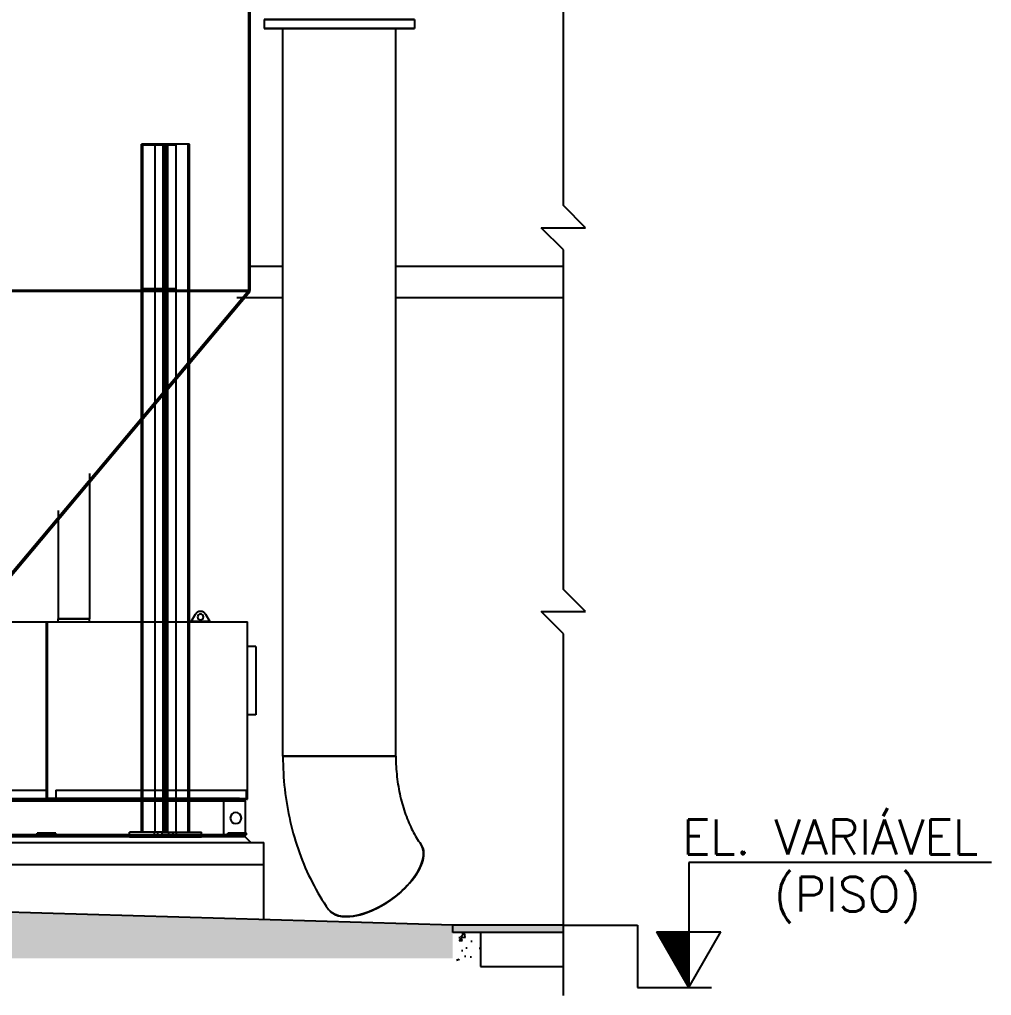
# Model space of a CAD drawing. Header units: metres. Extents: x 0 to 63075, y 0 to 44550.
# Drawn here: x 41815 to 47062, y 28698 to 33969 of the extents above; entities that cross this region are included whole.
import ezdxf
from ezdxf.enums import TextEntityAlignment as Align

# ---------------------------------------------------------------- set-up
doc = ezdxf.new("R2010")
doc.units = ezdxf.units.M
doc.header["$LTSCALE"] = 75
for name, color, linetype in [('GSB', 7, 'Continuous'), ('SDM', 7, 'Continuous'), ('SL1', 8, 'Continuous')]:
    doc.layers.add(name, color=color, linetype=linetype)
doc.styles.add('R100', font='simplex.shx', dxfattribs={"height": 2.5})

# ---------------------------------------------------------------- blocks, each defined once
blk = doc.blocks.new('A$Cf33ee68d')
at = {"layer": 'SL1'}
h = blk.add_hatch(dxfattribs=at)
h.set_pattern_fill('AR-CONC', color=256)
h.set_pattern_definition([(50, (-6589.63, -30229.21), (182.18467, -15.9391), [19.05, -209.55]), (355, (-6589.63, -30229.2), (-35.2434, 191.05685), [15.24, -167.6406]), (100.45144, (-6574.45, -30230.54), (146.94125, 175.11775), [16.19, -178.09024]), (46.1842, (-6589.63, -30178.4), (271.079, -42.0423), [28.575, -314.325]), (96.63556, (-6567.04, -30181.9), (237.4041, 247.4261), [24.285, -267.1356]), (351.18415, (-6589.63, -30178.4), (237.4041, 247.4261), [22.86, -251.4597]), (21, (-6564.23, -30191.11), (151.6144, -102.2652), [19.05, -209.55]), (326, (-6564.23, -30191.1), (61.802, 184.188), [15.24, -167.64]), (71.45144, (-6551.6, -30199.63), (213.4164, 81.9228), [16.19, -178.0899]), (37.5, (-6589.63, -30229.21), (3.0886, 84.55504), [0, -165.608, 0, -170.18, 0, -168.275]), (7.5, (-6589.63, -30229.21), (66.81966, 100.18057), [0, -97.028, 0, -161.798, 0, -64.135]), (327.5, (-6646.27, -30229.21), (135.5906, -5.72874), [0, -63.5, 0, -198.12, 0, -262.89]), (317.5, (-6671.67, -30229.21), (148.12918, 25.4265), [0, -82.55, 0, -131.572, 0, -186.69])])
edge = h.paths.add_edge_path()
edge.add_ellipse((15754.8, 1005.9), major_axis=(61.3, 57.6), ratio=0.241845, start_angle=14.4328, end_angle=97.044, ccw=False)
edge.add_ellipse((15754.8, 1005.9), major_axis=(61.3, 57.6), ratio=0.241845, start_angle=47.3372, end_angle=97.0505)
edge.add_ellipse((15754.8, 1005.9), major_axis=(61.3, 57.6), ratio=0.241845, start_angle=14.4328, end_angle=97.044, ccw=False)
edge.add_ellipse((15754.8, 1005.9), major_axis=(61.3, 57.6), ratio=0.241845, start_angle=47.3372, end_angle=97.0505)
edge.add_ellipse((15754.8, 1005.9), major_axis=(61.3, 57.6), ratio=0.241845, start_angle=14.4328, end_angle=97.044, ccw=False)
edge.add_ellipse((15754.8, 1005.9), major_axis=(61.3, 57.6), ratio=0.241845, start_angle=47.3372, end_angle=97.0505)
edge.add_ellipse((15754.8, 1005.9), major_axis=(61.3, 57.6), ratio=0.241845, start_angle=14.4328, end_angle=97.044, ccw=False)
edge.add_ellipse((15754.8, 1005.9), major_axis=(61.3, 57.6), ratio=0.241845, start_angle=47.3372, end_angle=97.0505)
edge.add_ellipse((15754.8, 1005.9), major_axis=(61.3, 57.6), ratio=0.241845, start_angle=14.4328, end_angle=47.3371, ccw=False)
edge.add_ellipse((15754.8, 1005.9), major_axis=(61.3, 57.6), ratio=0.241845, start_angle=14.4328, end_angle=97.044, ccw=False)
edge.add_ellipse((15754.8, 1005.9), major_axis=(61.3, 57.6), ratio=0.241845, start_angle=14.4328, end_angle=47.3371, ccw=False)
edge.add_ellipse((15754.8, 1005.9), major_axis=(61.3, 57.6), ratio=0.241845, start_angle=-69.7715, end_angle=14.4328, ccw=False)
edge.add_ellipse((15754.8, 1005.9), major_axis=(61.3, 57.6), ratio=0.241845, start_angle=14.4328, end_angle=47.3371, ccw=False)
edge.add_ellipse((15754.8, 1005.9), major_axis=(61.3, 57.6), ratio=0.241845, start_angle=-69.7715, end_angle=14.4328, ccw=False)
edge.add_ellipse((15754.8, 1005.9), major_axis=(61.3, 57.6), ratio=0.241845, start_angle=-69.7715, end_angle=14.4328, ccw=False)
edge.add_line((15789.1, 1011.9), (17620, 957.8))
edge.add_line((17620, 957.8), (17620, 694.3))
edge.add_line((17620, 694.3), (12999.4, 694.3))
edge.add_line((12999.4, 694.3), (12999.4, 1094.3))
edge.add_line((12999.4, 1094.3), (15614.6, 1017.1))
edge.add_line((15614.6, 1017.1), (15614.6, 1101.1))
edge.add_spline(control_points=[(15603.5, 1017.4), (15604.3, 1017.4), (15605.8, 1017.3), (15610.9, 1017.2), (15615, 1017.1), (15625.3, 1016.8), (15632.3, 1042.2), (15641.1, 1023.8), (15643.1, 1020), (15645.1, 1016.2)], knot_values=[1.601672, 1.601672, 1.601672, 1.601672, 1.727876, 1.727876, 1.884956, 1.884956, 2.042035, 2.042035, 2.083748, 2.083748, 2.083748, 2.083748], degree=3, periodic=0)
edge.add_line((15645.1, 1016.2), (15733.5, 1013.6))
edge.add_ellipse((15754.8, 1005.9), major_axis=(61.3, 57.6), ratio=0.241845, start_angle=47.3372, end_angle=97.0505, ccw=False)
h.paths.add_polyline_path([(20470.5, 694.3), (20470.5, 873.6), (20470.3, 873.6), (17620, 957.8), (17620, 694.3)])
h.paths.add_polyline_path([(20470.5, 833.6), (21067.8, 833.6), (21067.8, 873.6), (20470.5, 873.6)])
h = blk.add_hatch(dxfattribs=at)
h.set_pattern_fill('AR-CONC', color=256)
h.set_pattern_definition([(50, (-1109.53, -14036.33), (182.1847, -15.9391), [19.05, -209.55]), (355, (-1109.53, -14036.33), (-35.2434, 191.0568), [15.24, -167.6406]), (100.45144, (-1094.35, -14037.66), (146.9412, 175.1178), [16.19, -178.0902]), (46.1842, (-1109.53, -13985.53), (271.079, -42.0423), [28.575, -314.325]), (96.6356, (-1086.94, -13989.03), (237.4041, 247.426), [24.285, -267.1356]), (351.1842, (-1109.53, -13985.53), (237.404, 247.426), [22.86, -251.4597]), (21, (-1084.13, -13998.23), (151.6144, -102.2652), [19.05, -209.55]), (326, (-1084.13, -13998.23), (61.802, 184.188), [15.24, -167.64]), (71.45144, (-1071.5, -14006.75), (213.4164, 81.9228), [16.19, -178.09]), (37.5, (-1109.53, -14036.33), (3.0886, 84.55504), [0, -165.608, 0, -170.18, 0, -168.275]), (7.5, (-1109.53, -14036.33), (66.81966, 100.18057), [0, -97.028, 0, -161.798, 0, -64.135]), (327.5, (-1166.174, -14036.33), (135.5906, -5.72874), [0, -63.5, 0, -198.12, 0, -262.89]), (317.5, (-1191.57, -14036.33), (148.1292, 25.4265), [0, -82.55, 0, -131.572, 0, -186.69])])
h.paths.add_polyline_path([(20620.5, 833.6), (20470.5, 833.6), (20470.5, 685.5), (20620.5, 685.5)])
at = {"layer": 'SL1', "extrusion": (-1.9916e-16, 1, 0)}
for p, q in [((19370, 4304.4), (19370, 6705.9)), ((19378, 4304.4), (19378, 6392.9)), ((18790.5, 1376.3), (18790.5, 5092.8)), ((18907.2, 5092.8), (18790.5, 5092.8)), ((18797.7, 5086.5), (18797.7, 5092.8)), ((18797.7, 1376.3), (18797.7, 5092.8)), ((18843.3, 5086.5), (18797.7, 5086.5)), ((18843.3, 5086.5), (18843.3, 5092.8)), ((18864.5, 5086.5), (18843.3, 5086.5)), ((18862.3, 5092.8), (18862.3, 1376.3)), ((18864.5, 5092.8), (18864.5, 5086.5)), ((18971, 5086.5), (18864.5, 5086.5)), ((18907.2, 1376.3), (18907.2, 5092.8)), ((18914.4, 5092.8), (18907.2, 5092.8)), ((18914.4, 1376.3), (18914.4, 5092.8)), ((18979, 5092.8), (18914.4, 5092.8)), ((18925.4, 5086.5), (18925.4, 5092.8)), ((18925.4, 1376.3), (18925.4, 5092.8)), ((18932.6, 1376.3), (18932.6, 5092.8)), ((18971, 5086.5), (18971, 5092.8)), ((18977.5, 1376.3), (18977.5, 5092.8)), ((18992.9, 5092.8), (18979, 5092.8)), ((19042.1, 5092.8), (18992.9, 5092.8)), ((19049.3, 5092.8), (19042.1, 5092.8)), ((19042.1, 1376.3), (19042.1, 5092.8)), ((19049.3, 1376.3), (19049.3, 5092.8)), ((16449.5, 4298.3), (18790.5, 4298.3)), ((17620, 4304.4), (18790.5, 4304.4)), ((17826.1, 2464.4), (19370, 4304.4)), ((18790.5, 4304.4), (18797.7, 4304.4)), ((18790.5, 4298.3), (19049.3, 4298.3)), ((18797.7, 4304.4), (18797.7, 4310.7)), ((18843.3, 4310.7), (18797.7, 4310.7)), ((18797.7, 4304.4), (18843.3, 4304.4)), ((18864.5, 4310.7), (18843.3, 4310.7)), ((18843.3, 4310.7), (18843.3, 4304.4)), ((18843.3, 4304.4), (18864.5, 4304.4)), ((18971, 4310.7), (18864.5, 4310.7)), ((18864.5, 4304.4), (18864.5, 4310.7)), ((18971, 4304.4), (18864.5, 4304.4)), ((18925.4, 4310.7), (18925.4, 4304.4)), ((18971, 4310.7), (18971, 4304.4)), ((18971, 4304.4), (19049.3, 4304.4)), ((19049.3, 4304.4), (19378, 4304.4)), ((19049.3, 4298.3), (19377.3, 4298.3)), ((19049.3, 3907.4), (19377.3, 4298.3)), ((19370, 4304.4), (19377.3, 4298.3)), ((18790.5, 3599), (19049.3, 3907.4)), ((17960.3, 2609.6), (18790.5, 3599)), ((18902.2, 1376.3), (18725.5, 1376.3)), ((18725.5, 1350.9), (18725.5, 1376.3)), ((18861.4, 1350.9), (18861.4, 1376.3)), ((18879.4, 1350.9), (18879.4, 1376.3)), ((18902.2, 1376.3), (19114.4, 1376.3)), ((18902.2, 1350.9), (18902.2, 1376.3)), ((18937.6, 1350.9), (18937.6, 1376.3)), ((18960.4, 1376.3), (18960.4, 1350.9)), ((18978.4, 1376.3), (18978.4, 1350.9)), ((19114.4, 1350.9), (19114.4, 1376.3)), ((18902.2, 1350.9), (18725.5, 1350.9)), ((18725.5, 1350.9), (18902.2, 1350.9)), ((18902.2, 1350.9), (19114.4, 1350.9)), ((18902.2, 1350.9), (19114.4, 1350.9))]:
    blk.add_line(p, q, dxfattribs=at)
at = {"layer": 'SL1', "extrusion": (2.28848e-17, 1, 0)}
for p, q in [((19452.3, 5764.9), (20265.1, 5764.9)), ((20265.1, 5764.9), (19452.3, 5764.9)), ((19452.3, 5764.9), (19452.3, 5717.2)), ((20265.1, 5764.9), (20265.1, 5717.2)), ((20265.1, 5717.2), (19452.3, 5717.2)), ((19452.3, 5717.2), (20265.1, 5717.2)), ((19553.9, 1785.9), (19553.9, 5717.2)), ((20163.5, 1785.9), (20163.5, 5717.2)), ((19553.9, 4430.8), (19378, 4430.8)), ((21067.8, 4430.8), (20163.5, 4430.8)), ((19553.9, 4262.5), (19304.9, 4262.5)), ((21067.8, 4262.5), (20163.5, 4262.5)), ((18509.2, 3314.2), (18509.2, 2528.9)), ((18340.9, 3113.7), (18340.9, 2528.9)), ((19058.2, 2513.9), (19081.5, 2554.3)), ((19136.5, 2554.3), (19159.8, 2513.9)), ((17193, 2511.9), (18278, 2511.9)), ((18278, 2511.9), (18283, 2511.9)), ((18278, 2486.9), (18278, 2511.9)), ((18278, 2486.9), (18283, 2486.9)), ((18278, 1553.9), (18278, 2486.9)), ((18283, 2486.9), (18283, 2511.9)), ((18283, 2511.9), (19363, 2511.9)), ((18283, 1553.9), (18283, 2486.9)), ((18340.9, 2528.9), (18509.2, 2528.9)), ((18509.2, 2528.9), (18340.9, 2528.9)), ((18340.9, 2511.9), (18340.9, 2528.9)), ((18340.9, 2528.9), (18509.2, 2528.9)), ((18509.2, 2528.9), (18340.9, 2528.9)), ((18509.2, 2528.9), (18340.9, 2528.9)), ((18340.9, 2528.9), (18509.2, 2528.9)), ((18340.9, 2528.9), (18509.2, 2528.9)), ((18509.2, 2528.9), (18340.9, 2528.9)), ((18509.2, 2528.9), (18340.9, 2528.9)), ((18340.9, 2528.9), (18509.2, 2528.9)), ((18340.9, 2528.9), (18340.9, 2528.9)), ((18340.9, 2528.9), (18340.9, 2528.9)), ((18340.9, 2528.9), (18485, 2528.9)), ((18340.9, 2528.9), (18509.2, 2528.9)), ((18509.2, 2528.9), (18340.9, 2528.9)), ((18340.9, 2528.9), (18509.2, 2528.9)), ((18509.2, 2528.9), (18340.9, 2528.9)), ((18509.2, 2528.9), (18340.9, 2528.9)), ((18340.9, 2528.9), (18509.2, 2528.9)), ((18340.9, 2528.9), (18509.2, 2528.9)), ((18509.2, 2528.9), (18340.9, 2528.9)), ((18509.2, 2528.9), (18340.9, 2528.9)), ((18340.9, 2528.9), (18509.2, 2528.9)), ((18340.9, 2511.9), (18340.9, 2528.9)), ((18340.9, 2528.9), (18340.9, 2528.9)), ((18340.9, 2528.9), (18340.9, 2528.9)), ((18485, 2528.9), (18509.2, 2528.9)), ((18509.2, 2511.9), (18509.2, 2528.9)), ((18509.2, 2528.9), (18509.2, 2528.9)), ((18509.2, 2528.9), (18509.2, 2528.9)), ((18509.2, 2511.9), (18509.2, 2528.9)), ((18509.2, 2528.9), (18509.2, 2528.9)), ((18509.2, 2528.9), (18509.2, 2528.9)), ((19159.8, 2513.9), (19058.2, 2513.9)), ((19363, 1553.9), (19363, 2511.9)), ((19407.1, 2379.3), (19363, 2379.3)), ((19407.1, 2379.3), (19407.1, 2010)), ((19407.1, 2010), (19363, 2010)), ((19553.9, 1785.9), (20163.5, 1785.9)), ((20163.5, 1785.9), (19553.9, 1785.9)), ((20163.5, 1785.9), (19553.9, 1785.9)), ((19553.9, 1785.9), (20163.5, 1785.9)), ((19553.9, 1785.9), (20163.5, 1785.9)), ((20163.5, 1785.9), (19553.9, 1785.9)), ((20163.5, 1785.9), (19553.9, 1785.9)), ((19553.9, 1785.9), (20163.5, 1785.9)), ((19553.9, 1785.9), (19553.9, 1785.9)), ((19553.9, 1785.9), (19553.9, 1785.9)), ((20163.5, 1785.9), (19553.9, 1785.9)), ((19553.9, 1785.9), (20163.5, 1785.9)), ((20163.5, 1785.9), (19553.9, 1785.9)), ((20163.5, 1785.9), (19553.9, 1785.9)), ((19553.9, 1785.9), (20163.5, 1785.9)), ((19553.9, 1785.9), (20163.5, 1785.9)), ((20163.5, 1785.9), (19553.9, 1785.9)), ((20163.5, 1785.9), (19553.9, 1785.9)), ((19553.9, 1785.9), (20163.5, 1785.9)), ((19553.9, 1785.9), (19553.9, 1785.9)), ((19553.9, 1785.9), (19553.9, 1785.9)), ((19553.9, 1785.9), (20075.9, 1785.9)), ((20075.9, 1785.9), (20163.5, 1785.9)), ((20163.5, 1785.9), (20163.5, 1785.9)), ((20163.5, 1785.9), (20163.5, 1785.9)), ((20163.5, 1785.9), (20163.5, 1785.9)), ((20163.5, 1785.9), (20163.5, 1785.9)), ((17205.5, 1603.9), (18278, 1603.9)), ((18328, 1603.9), (18328, 1558.9)), ((18328, 1603.9), (19356.8, 1603.9)), ((19356.8, 1558.9), (19356.8, 1603.9)), ((19350.5, 1553.9), (17205.5, 1553.9)), ((19350.5, 1542.9), (17205.5, 1542.9)), ((17237, 1558.9), (18278, 1558.9)), ((19319.1, 1558.9), (18283, 1558.9)), ((19234.6, 1361.9), (19234.6, 1542.9)), ((19319.1, 1558.9), (19356.8, 1558.9)), ((19319.1, 1558.9), (19319.1, 1553.9)), ((19350.5, 1553.9), (19356.8, 1553.9)), ((19350.5, 1542.9), (19350.5, 1553.9)), ((19350.5, 1542.9), (19350.5, 1371.4)), ((19356.8, 1558.9), (19356.8, 1553.9)), ((19356.8, 1553.9), (19363, 1553.9)), ((18228, 1361.9), (18228, 1371.4)), ((18328, 1371.4), (18228, 1371.4)), ((18328, 1361.9), (18328, 1371.4)), ((19356.5, 1371.4), (19256.5, 1371.4)), ((19256.5, 1361.9), (19256.5, 1371.4)), ((19356.5, 1361.9), (19356.5, 1371.4)), ((17105.5, 1320.9), (19450.5, 1320.9)), ((19350.5, 1350.9), (17205.5, 1350.9)), ((18228, 1361.9), (17299.5, 1361.9)), ((18328, 1361.9), (18228, 1361.9)), ((19256.5, 1361.9), (18328, 1361.9)), ((19356.5, 1361.9), (19256.5, 1361.9)), ((19350.5, 1350.9), (19350.5, 1361.9)), ((19350.5, 1350.9), (19380.5, 1320.9)), ((19450.5, 1200.9), (19450.5, 1320.9)), ((20298, 1311.5), (20298, 1311.5)), ((20298, 1311.4), (20298, 1311.5)), ((20298, 1311.4), (20298, 1311.5)), ((20298, 1311.5), (20298, 1311.5)), ((17105.5, 1200.9), (19450.5, 1200.9)), ((17105.5, 1200.9), (19450.5, 1200.9)), ((19450.5, 903.8), (19450.5, 1200.9)), ((20300.8, 1200.9), (20300.8, 1200.9)), ((20300.8, 1200.9), (20300.8, 1200.9)), ((20470.3, 873.6), (12999.4, 1094.3)), ((19800.3, 959.5), (19800.3, 959.5)), ((19800.3, 959.5), (19800.3, 959.5)), ((19800.3, 959.5), (19800.3, 959.5)), ((19800.3, 959.5), (19800.3, 959.5)), ((21067.8, 873.6), (20470.3, 873.6)), ((21067.8, 833.6), (20470.3, 833.6))]:
    blk.add_line(p, q, dxfattribs=at)
at = {"layer": 'SL1'}
for p, q in [((20470.3, 833.6), (20470.3, 873.6)), ((20620.5, 833.6), (20620.5, 650.9)), ((20620.5, 650.9), (21067.8, 650.9))]:
    blk.add_line(p, q, dxfattribs=at)
at = {"layer": 'SL1', "extrusion": (0, 0, -1)}
for centre, radius in [((-19109, 2538.4), 15.9), ((-19299.7, 1452.4), 30)]:
    blk.add_circle(centre, radius, dxfattribs=at)
blk.add_arc((-19109, 2538.4), 31.8, 30, 150, dxfattribs=at)
at = {"layer": 'SL1'}
for major_axis, start_param, end_param in [((-248.9, -176), 0, 3.141586), ((-248.9, -176), -0.000008, 3.141579), ((-248.9, -176), 0, 3.141593), ((248.9, 176), -0.646957, -0.000014), ((248.9, 176), -0.646923, -0.000007), ((248.9, 176), -0.646923, -0.000007), ((248.9, 176), -0.646889, 0), ((-248.9, -176), 0, 2.49467), ((-248.9, -176), -0.000008, 2.494635), ((-248.9, -176), 0, 2.49467), ((-248.9, -176), 0, 2.49467), ((-248.9, -176), 0, 2.494704)]:
    blk.add_ellipse((20049.2, 1135.5), major_axis=major_axis, ratio=0.5, start_param=start_param, end_param=end_param, dxfattribs=at)
at = {"layer": 'SL1', "extrusion": (0, 0, -1)}
for major_axis, start_param, end_param in [((248.9, 176), 0.000014, 3.141601), ((248.9, 176), 0.000007, 3.141593), ((248.9, 176), 0, 3.141593), ((248.9, 176), 0, 3.141593), ((248.9, 176), 0.000014, 0.646957), ((248.9, 176), 0.000007, 0.646923), ((248.9, 176), 0.000007, 0.646923), ((248.9, 176), 0.000007, 0.646923), ((248.9, 176), 0, 0.646889), ((-248.9, -176), -2.494635, 0.000008), ((-248.9, -176), -2.494704, 0), ((-248.9, -176), -2.49467, 0), ((-248.9, -176), -2.49467, 0)]:
    blk.add_ellipse((20049.2, 1135.5), major_axis=major_axis, ratio=0.5, start_param=start_param, end_param=end_param, dxfattribs=at)
at = {"layer": 'SL1'}
for points, knots in [([(19553.9, 1785.9), (19553.9, 1726.4), (19557.2, 1667), (19570.4, 1549.1), (19580.3, 1490.7), (19606.6, 1376), (19623.1, 1319.7), (19662.5, 1210.2), (19685.5, 1157), (19738, 1054.9), (19767.5, 1005.8), (19800.3, 959.5)], [1.5708139, 1.5708139, 1.5708139, 1.5708139, 1.727876, 1.727876, 1.8849556, 1.8849556, 2.0420352, 2.0420352, 2.1991149, 2.1991149, 2.3561785, 2.3561785, 2.3561785, 2.3561785]), ([(20163.5, 1785.9), (20163.5, 1749), (20165.5, 1712.1), (20173.6, 1639.7), (20179.7, 1604.1), (20195.4, 1535.6), (20205.1, 1502.7), (20227.5, 1440.5), (20240.2, 1411.3), (20267.8, 1357.7), (20282.6, 1333.2), (20298, 1311.4)], [1.5707963, 1.5707963, 1.5707963, 1.5707963, 1.727876, 1.727876, 1.8849556, 1.8849556, 2.0420352, 2.0420352, 2.1991149, 2.1991149, 2.3561945, 2.3561945, 2.3561945, 2.3561945])]:
    blk.add_open_spline(points, degree=3, knots=knots, dxfattribs=at)
blk = doc.blocks.new('FINISHED_FLOOR')
at = {"layer": 'GSB'}
h = blk.add_hatch(dxfattribs=at)
h.set_pattern_fill('ANSI31', color=2, scale=0.01, style=0)
h.set_pattern_definition([(45, (-526.663677, -323.637693), (-0.0224506403, 0.0224506403), [])])
h.paths.add_polyline_path([(0, 4), (-2.309, 4), (0, 0)])
for p, q in [((0, 9.001), (0, 4)), ((21.779, 9.001), (0, 9.001)), ((-2.309, 4), (2.309, 4)), ((0, 0), (-2.309, 4)), ((0, 4), (0, 0)), ((0, 0), (2.309, 4))]:
    blk.add_line(p, q, dxfattribs=at)
at = {"layer": 'GSB', "color": 3, "style": 'R100'}
for tag, p in [('ELEVACAO', (12.107, 11.251)), ('REFERENCIA', (15.036, 6.536))]:
    blk.add_attdef(tag, text='', height=2.5, dxfattribs=at).set_placement(p, align=Align.MIDDLE)

msp = doc.modelspace()

# ---------------------------------------------------------------- linework, layer by layer
at = {"layer": 'SDM', "extrusion": (0, 1, 0)}
for p, q in [((44750.7, 32964.4), (44750.7, 34797.8)), ((44750.7, 30891), (44750.7, 32724.4)), ((44750.7, 28697.6), (44750.7, 30651))]:
    msp.add_line(p, q, dxfattribs=at)
at = {"layer": 'SDM'}
for p, q in [((44870.7, 32844.4), (44750.7, 32964.4)), ((44750.7, 32724.4), (44630.7, 32844.4)), ((44630.7, 32844.4), (44870.7, 32844.4)), ((44870.7, 30771), (44750.7, 30891)), ((44750.7, 30651), (44630.7, 30771)), ((44630.7, 30771), (44870.7, 30771)), ((44750.7, 29076.8, -14766.7), (45150.7, 29076.8, -14766.7)), ((45150.7, 29076.8, -14766.7), (45150.7, 28741.1, -14766.7)), ((45150.7, 28741.1, -14766.7), (45550.7, 28741.1, -14766.7))]:
    msp.add_line(p, q, dxfattribs=at)

# ---------------------------------------------------------------- block references
at = {"layer": 'GSB'}
ref = msp.add_blockref('FINISHED_FLOOR', (45428.3, 28741.1, -14766.7), dxfattribs=dict(at, xscale=74.99999999999915, yscale=74.99999999999915, zscale=74.99999999999915))
ref.add_attrib('ELEVACAO', 'EL. VARIÁVEL', dxfattribs={"color": 3, "height": 187.5, "style": 'R100'}).set_placement((46191, 29584.9, -14766.7), align=Align.MIDDLE)
ref.add_attrib('REFERENCIA', '(PISO)', dxfattribs={"color": 3, "height": 187.5, "style": 'R100'}).set_placement((46284.9, 29231.2, -14766.7), align=Align.MIDDLE)
at = {"layer": 'SDM'}
msp.add_blockref('A$Cf33ee68d', (23682.9, 28203.4), dxfattribs=at)

doc.saveas('drawing.dxf')
